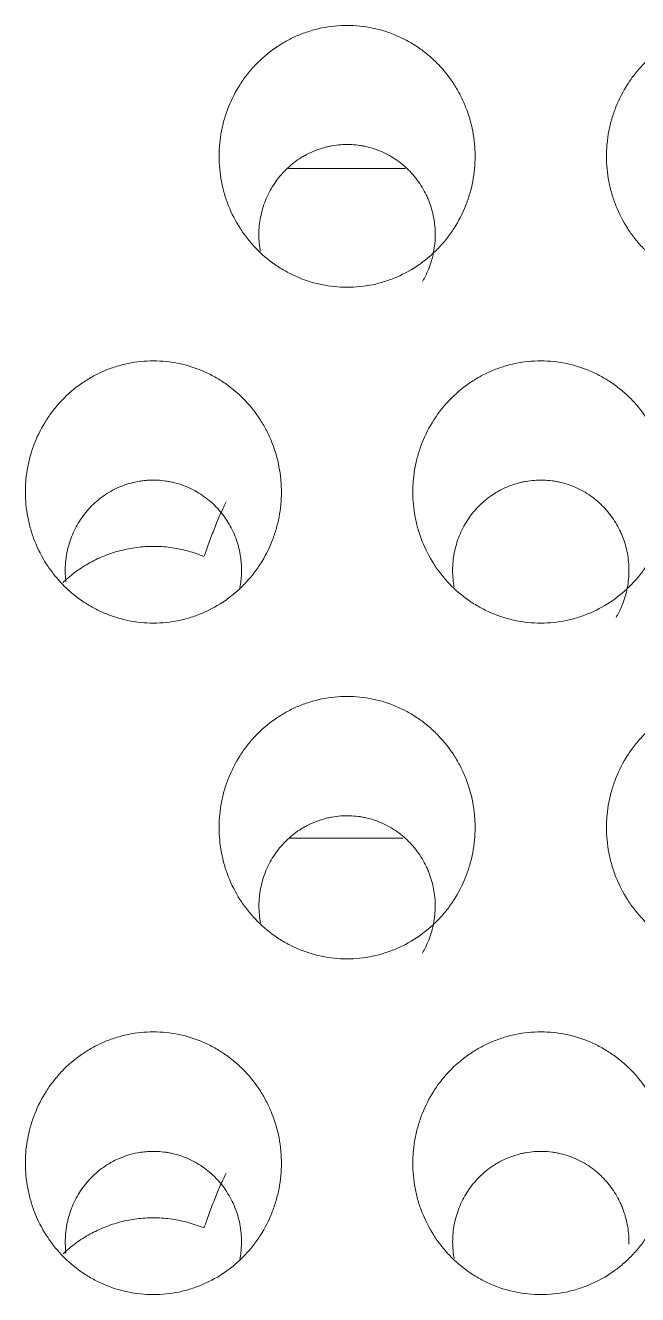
# Model space of a CAD drawing. Header units: millimetres. Extents: x 70151 to 230897, y 35202 to 113211.
# Drawn here: x 178568.77 to 178573.49, y 69187.48 to 69197.26 of the extents above; entities that cross this region are included whole.
import ezdxf

# ---------------------------------------------------------------- set-up
doc = ezdxf.new("R2010")
doc.units = ezdxf.units.MM
doc.header["$LTSCALE"] = 50
doc.layers.add('2-con', color=2, linetype='Continuous')
doc.layers.add('mark-B', color=2, linetype='Continuous', lineweight=20)

# ---------------------------------------------------------------- blocks, each defined once
blk = doc.blocks.new('무풍1WAY 대형')
at = {"layer": 'mark-B'}
blk.add_line((83.2341, -431.5502), (84.1049, -431.5502), dxfattribs=at)
for points, knots in [([(82.17, -428.0332), (82.1035, -428.0332), (82.0382, -428.04), (81.9419, -428.06), (81.9101, -428.0683), (81.8628, -428.0833), (81.8471, -428.0888), (81.8161, -428.1003), (81.8009, -428.1065), (81.7255, -428.1392), (81.6684, -428.1711), (81.5876, -428.2275), (81.5614, -428.2479), (81.5115, -428.2907), (81.4641, -428.3357), (81.4214, -428.3849), (81.3912, -428.4234), (81.3814, -428.4365), (81.3624, -428.4633), (81.3532, -428.477), (81.3089, -428.5462), (81.2794, -428.6042), (81.2435, -428.6947), (81.233, -428.7255), (81.2193, -428.7726), (81.2151, -428.7885), (81.2075, -428.8204), (81.204, -428.8363), (81.1889, -428.9163), (81.1828, -428.9808), (81.1828, -429.062), (81.1832, -429.0783), (81.1847, -429.1109), (81.1859, -429.1273), (81.1905, -429.1762), (81.1951, -429.2084), (81.2133, -429.304), (81.2313, -429.3662), (81.2674, -429.4573), (81.281, -429.4873), (81.3108, -429.5455), (81.327, -429.5737), (81.3794, -429.6558), (81.4195, -429.707), (81.4765, -429.7666), (81.4882, -429.7782), (81.512, -429.8008), (81.5485, -429.8337), (81.6129, -429.8837), (81.6683, -429.9184), (81.7113, -429.9425), (81.7259, -429.9502), (81.7555, -429.9648), (81.7706, -429.9718), (81.8462, -430.0046), (81.9086, -430.0244), (82.0049, -430.0445), (82.0375, -430.0496), (82.1037, -430.0565), (82.1366, -430.0582), (82.2351, -430.0583), (82.3004, -430.0516), (82.3813, -430.0349), (82.3976, -430.0311), (82.4296, -430.0227), (82.4771, -430.009), (82.5539, -429.9804), (82.6126, -429.9514), (82.6701, -429.9194), (82.6983, -429.9017), (82.7792, -429.8453), (82.8288, -429.8028), (82.8853, -429.7438), (82.8964, -429.7317), (82.9179, -429.7069), (82.9284, -429.6942), (82.9589, -429.6554), (82.9778, -429.6287), (83.0305, -429.5465), (83.0601, -429.4886), (83.0903, -429.4125), (83.0961, -429.397), (83.1067, -429.366), (83.1214, -429.3194), (83.1403, -429.2405), (83.1495, -429.1763), (83.1541, -429.1277), (83.1552, -429.1115), (83.1568, -429.0788), (83.1572, -429.0624), (83.1572, -428.9806), (83.1511, -428.9161), (83.1329, -428.8206), (83.1254, -428.789), (83.1118, -428.7419), (83.1068, -428.7262), (83.0962, -428.6952), (83.0905, -428.6798), (83.0605, -428.604), (83.031, -428.5463), (82.9785, -428.4639), (82.9596, -428.4372), (82.9189, -428.3853), (82.8974, -428.3605), (82.8298, -428.2898), (82.7805, -428.2473), (82.7132, -428.2002), (82.6995, -428.1911), (82.6715, -428.1735), (82.6573, -428.165), (82.6142, -428.1409), (82.5848, -428.1264), (82.4949, -428.0873), (82.4324, -428.0672), (82.3023, -428.04), (82.2365, -428.0332), (82.17, -428.0332)], [0, 0, 0, 0, 0.03125, 0.03125, 0.046875, 0.046875, 0.054687, 0.054687, 0.0625, 0.0625, 0.09375, 0.09375, 0.109375, 0.109375, 0.125, 0.140625, 0.140625, 0.148437, 0.148437, 0.15625, 0.15625, 0.1875, 0.1875, 0.203125, 0.203125, 0.210937, 0.210937, 0.21875, 0.21875, 0.25, 0.25, 0.257812, 0.257812, 0.265625, 0.265625, 0.28125, 0.28125, 0.3125, 0.3125, 0.328125, 0.328125, 0.34375, 0.34375, 0.375, 0.375, 0.382812, 0.382812, 0.390625, 0.40625, 0.421875, 0.421875, 0.429687, 0.429687, 0.4375, 0.4375, 0.46875, 0.46875, 0.484375, 0.484375, 0.5, 0.5, 0.53125, 0.53125, 0.539062, 0.539062, 0.546875, 0.5625, 0.578125, 0.578125, 0.59375, 0.59375, 0.625, 0.625, 0.632812, 0.632812, 0.640625, 0.640625, 0.65625, 0.65625, 0.6875, 0.6875, 0.695312, 0.695312, 0.703125, 0.71875, 0.734375, 0.734375, 0.742187, 0.742187, 0.75, 0.75, 0.78125, 0.78125, 0.796875, 0.796875, 0.804687, 0.804687, 0.8125, 0.8125, 0.84375, 0.84375, 0.859375, 0.859375, 0.875, 0.875, 0.90625, 0.90625, 0.914062, 0.914062, 0.921875, 0.921875, 0.9375, 0.9375, 0.96875, 0.96875, 1, 1, 1, 1]), ([(85.1575, -428.0332), (85.091, -428.0332), (85.0257, -428.04), (84.9295, -428.06), (84.8977, -428.0683), (84.8504, -428.0833), (84.8347, -428.0888), (84.8037, -428.1003), (84.7884, -428.1065), (84.713, -428.1392), (84.656, -428.1711), (84.5752, -428.2275), (84.5489, -428.2479), (84.4991, -428.2907), (84.4517, -428.3357), (84.409, -428.3849), (84.3787, -428.4234), (84.3689, -428.4365), (84.35, -428.4633), (84.3407, -428.477), (84.2965, -428.5462), (84.267, -428.6042), (84.2311, -428.6947), (84.2205, -428.7255), (84.2068, -428.7726), (84.2026, -428.7885), (84.195, -428.8204), (84.1916, -428.8363), (84.1764, -428.9163), (84.1704, -428.9808), (84.1703, -429.062), (84.1707, -429.0783), (84.1723, -429.1109), (84.1734, -429.1273), (84.178, -429.1762), (84.1826, -429.2084), (84.2009, -429.304), (84.2189, -429.3662), (84.2549, -429.4573), (84.2686, -429.4873), (84.2983, -429.5455), (84.3145, -429.5737), (84.367, -429.6558), (84.4071, -429.707), (84.464, -429.7666), (84.4757, -429.7782), (84.4996, -429.8008), (84.5361, -429.8337), (84.6005, -429.8837), (84.6558, -429.9184), (84.6988, -429.9425), (84.7134, -429.9502), (84.7431, -429.9648), (84.7581, -429.9718), (84.8338, -430.0046), (84.8961, -430.0244), (84.9925, -430.0445), (85.0251, -430.0496), (85.0912, -430.0565), (85.1242, -430.0582), (85.2227, -430.0583), (85.2879, -430.0516), (85.3689, -430.0349), (85.3851, -430.0311), (85.4171, -430.0227), (85.4647, -430.009), (85.5414, -429.9804), (85.6002, -429.9514), (85.6577, -429.9194), (85.6859, -429.9017), (85.7668, -429.8453), (85.8163, -429.8028), (85.8729, -429.7438), (85.8839, -429.7317), (85.9055, -429.7069), (85.916, -429.6942), (85.9465, -429.6554), (85.9654, -429.6287), (86.018, -429.5465), (86.0477, -429.4886), (86.0779, -429.4125), (86.0836, -429.397), (86.0942, -429.366), (86.109, -429.3194), (86.1279, -429.2405), (86.137, -429.1763), (86.1416, -429.1277), (86.1428, -429.1115), (86.1443, -429.0788), (86.1447, -429.0624), (86.1447, -428.9806), (86.1386, -428.9161), (86.1205, -428.8206), (86.1129, -428.789), (86.0993, -428.7419), (86.0944, -428.7262), (86.0837, -428.6952), (86.0781, -428.6798), (86.0481, -428.604), (86.0186, -428.5463), (85.966, -428.4639), (85.9471, -428.4372), (85.9065, -428.3853), (85.885, -428.3605), (85.8174, -428.2898), (85.768, -428.2473), (85.7008, -428.2002), (85.6871, -428.1911), (85.659, -428.1735), (85.6448, -428.165), (85.6017, -428.1409), (85.5724, -428.1264), (85.4824, -428.0873), (85.4199, -428.0672), (85.2898, -428.04), (85.224, -428.0332), (85.1575, -428.0332)], [0, 0, 0, 0, 0.03125, 0.03125, 0.046875, 0.046875, 0.054688, 0.054688, 0.0625, 0.0625, 0.09375, 0.09375, 0.109375, 0.109375, 0.125, 0.140625, 0.140625, 0.148437, 0.148437, 0.15625, 0.15625, 0.1875, 0.1875, 0.203125, 0.203125, 0.210937, 0.210937, 0.21875, 0.21875, 0.25, 0.25, 0.257812, 0.257812, 0.265625, 0.265625, 0.28125, 0.28125, 0.3125, 0.3125, 0.328125, 0.328125, 0.34375, 0.34375, 0.375, 0.375, 0.382812, 0.382812, 0.390625, 0.40625, 0.421875, 0.421875, 0.429687, 0.429687, 0.4375, 0.4375, 0.46875, 0.46875, 0.484375, 0.484375, 0.5, 0.5, 0.53125, 0.53125, 0.539062, 0.539062, 0.546875, 0.5625, 0.578125, 0.578125, 0.59375, 0.59375, 0.625, 0.625, 0.632812, 0.632812, 0.640625, 0.640625, 0.65625, 0.65625, 0.6875, 0.6875, 0.695312, 0.695312, 0.703125, 0.71875, 0.734375, 0.734375, 0.742187, 0.742187, 0.75, 0.75, 0.78125, 0.78125, 0.796875, 0.796875, 0.804687, 0.804687, 0.8125, 0.8125, 0.84375, 0.84375, 0.859375, 0.859375, 0.875, 0.875, 0.90625, 0.90625, 0.914062, 0.914062, 0.921875, 0.921875, 0.9375, 0.9375, 0.96875, 0.96875, 1, 1, 1, 1]), ([(81.4906, -428.423), (81.4895, -428.4682), (81.4959, -428.557), (81.5184, -428.6431), (81.5378, -428.696), (81.5419, -428.7066), (81.5507, -428.7273), (81.5646, -428.7581), (81.5911, -428.8073), (81.616, -428.8445), (81.6361, -428.8715), (81.643, -428.8804), (81.6573, -428.8978), (81.6648, -428.9064), (81.7029, -428.9484), (81.7362, -428.9786), (81.7903, -429.0186), (81.809, -429.0311), (81.848, -429.0544), (81.8682, -429.0651), (81.9298, -429.0938), (81.9723, -429.1086), (82.0273, -429.1217), (82.0384, -429.1241), (82.0608, -429.1282), (82.0722, -429.13), (82.1061, -429.1344), (82.1287, -429.1362), (82.1964, -429.1381), (82.2415, -429.1348), (82.2977, -429.1248), (82.3089, -429.1225), (82.3311, -429.1174), (82.364, -429.1088), (82.4173, -429.0906), (82.4584, -429.0717), (82.4886, -429.0559), (82.4986, -429.0504), (82.5182, -429.0388), (82.5278, -429.0328), (82.575, -429.0017), (82.6099, -428.9734), (82.65, -428.9337), (82.6578, -428.9256), (82.6731, -428.9088), (82.6806, -428.9002), (82.7022, -428.8741), (82.7157, -428.8562), (82.7534, -428.8005), (82.7748, -428.7611), (82.8104, -428.6778), (82.8239, -428.6351), (82.8381, -428.5697), (82.8418, -428.5477), (82.8471, -428.5031), (82.8488, -428.4805), (82.8505, -428.4131), (82.8474, -428.3686), (82.8395, -428.3203), (82.8387, -428.3161), (82.838, -428.3118)], [0, 0, 0, 0, 0.058493, 0.116986, 0.116986, 0.13161, 0.13161, 0.146233, 0.17548, 0.204726, 0.204726, 0.21935, 0.21935, 0.233973, 0.233973, 0.292466, 0.292466, 0.321713, 0.321713, 0.350959, 0.350959, 0.409453, 0.409453, 0.424076, 0.424076, 0.438699, 0.438699, 0.467946, 0.467946, 0.526439, 0.526439, 0.541062, 0.541062, 0.555686, 0.584932, 0.614179, 0.614179, 0.628802, 0.628802, 0.643426, 0.643426, 0.701919, 0.701919, 0.716542, 0.716542, 0.731165, 0.731165, 0.760412, 0.760412, 0.818905, 0.818905, 0.877399, 0.877399, 0.906645, 0.906645, 0.935892, 0.935892, 0.994385, 0.994385, 1, 1, 1, 1]), ([(84.4906, -428.3065), (84.484, -428.3407), (84.4801, -428.3752), (84.4777, -428.4322), (84.4778, -428.4546), (84.4795, -428.4883), (84.4804, -428.4996), (84.4826, -428.522), (84.484, -428.5332), (84.4921, -428.5886), (84.5027, -428.6319), (84.5248, -428.6953), (84.5332, -428.7162), (84.552, -428.7573), (84.5727, -428.7973), (84.6032, -428.8445), (84.6236, -428.8715), (84.6377, -428.8892), (84.645, -428.8979), (84.6823, -428.9405), (84.7151, -428.9712), (84.7687, -429.0122), (84.7873, -429.0251), (84.8261, -429.049), (84.846, -429.06), (84.9069, -429.0896), (84.9492, -429.1052), (85.0043, -429.1193), (85.0154, -429.1218), (85.0378, -429.1263), (85.049, -429.1283), (85.0826, -429.1333), (85.1276, -429.1376), (85.184, -429.1373), (85.218, -429.1345), (85.2407, -429.132), (85.2521, -429.1305), (85.3082, -429.1214), (85.3517, -429.1097), (85.415, -429.0856), (85.4357, -429.0765), (85.4765, -429.056), (85.4962, -429.0449), (85.5532, -429.0087), (85.5885, -428.981), (85.6374, -428.9342), (85.6531, -428.9176), (85.6825, -428.8833), (85.6963, -428.8656), (85.7348, -428.8107), (85.7569, -428.7717), (85.7754, -428.7304)], [0, 0, 0, 0, 0.052709, 0.052709, 0.086541, 0.086541, 0.103457, 0.103457, 0.120373, 0.120373, 0.188037, 0.188037, 0.221868, 0.221868, 0.2557, 0.289532, 0.306448, 0.306448, 0.323364, 0.323364, 0.391027, 0.391027, 0.424859, 0.424859, 0.458691, 0.458691, 0.526355, 0.526355, 0.543271, 0.543271, 0.560187, 0.560187, 0.594018, 0.62785, 0.644766, 0.644766, 0.661682, 0.661682, 0.729346, 0.729346, 0.763177, 0.763177, 0.797009, 0.797009, 0.864673, 0.864673, 0.898505, 0.898505, 0.932336, 0.932336, 1, 1, 1, 1]), ([(85.8542, -428.3476), (85.85, -428.3515), (85.8148, -428.3841), (85.7772, -428.4143), (85.7248, -428.4513), (85.7068, -428.4632), (85.6704, -428.4856), (85.652, -428.4962), (85.5957, -428.5262), (85.5571, -428.5438), (85.4778, -428.5741), (85.437, -428.5868), (85.3533, -428.6071), (85.2691, -428.6219), (85.1842, -428.626), (85.1202, -428.625), (85.0988, -428.6239), (85.0559, -428.6205), (85.0344, -428.6181), (84.9708, -428.6089), (84.8875, -428.5913), (84.807, -428.5634), (84.7675, -428.5469)], [0, 0, 0, 0, 0.014941, 0.124392, 0.124392, 0.179118, 0.179118, 0.233843, 0.233843, 0.343294, 0.343294, 0.452745, 0.452745, 0.562196, 0.671647, 0.671647, 0.726373, 0.726373, 0.781098, 0.781098, 0.890549, 1, 1, 1, 1]), ([(85.7754, -428.7304), (85.7939, -428.689), (85.8081, -428.6465), (85.8209, -428.5918), (85.8232, -428.5808), (85.8273, -428.5586), (85.8291, -428.5475), (85.8336, -428.514), (85.8356, -428.4917), (85.8381, -428.4302), (85.8365, -428.3911), (85.8317, -428.352)], [0, 0, 0, 0, 0.347462, 0.347462, 0.434328, 0.434328, 0.521194, 0.521194, 0.694925, 0.694925, 1, 1, 1, 1]), ([(84.7675, -428.5469), (84.7533, -428.5872), (84.739, -428.6268), (84.7104, -428.7037), (84.6961, -428.741), (84.6676, -428.8128), (84.6533, -428.8472), (84.6318, -428.8955), (84.6246, -428.911), (84.6103, -428.9407), (84.6031, -428.9549), (84.5959, -428.968)], [0, 0, 0, 0, 0.25, 0.25, 0.5, 0.5, 0.75, 0.75, 0.875, 0.875, 1, 1, 1, 1]), ([(80.6762, -430.621), (80.6098, -430.621), (80.5445, -430.6278), (80.4482, -430.6478), (80.4164, -430.6561), (80.3692, -430.671), (80.3535, -430.6764), (80.3225, -430.688), (80.3072, -430.6942), (80.2319, -430.7268), (80.1748, -430.7587), (80.094, -430.815), (80.0677, -430.8354), (80.0179, -430.8781), (79.9705, -430.923), (79.9278, -430.9722), (79.8975, -431.0107), (79.8877, -431.0238), (79.8688, -431.0505), (79.8595, -431.0641), (79.8153, -431.1333), (79.7857, -431.1912), (79.7498, -431.2817), (79.7393, -431.3125), (79.7256, -431.3595), (79.7214, -431.3754), (79.7137, -431.4073), (79.7103, -431.4232), (79.6951, -431.5031), (79.6891, -431.5675), (79.6891, -431.6487), (79.6894, -431.6649), (79.691, -431.6975), (79.6921, -431.7139), (79.6967, -431.7628), (79.7014, -431.795), (79.7196, -431.8905), (79.7376, -431.9527), (79.7737, -432.0436), (79.7873, -432.0737), (79.8171, -432.1318), (79.8333, -432.16), (79.8858, -432.2419), (79.9259, -432.2932), (79.9829, -432.3527), (79.9946, -432.3643), (80.0184, -432.3868), (80.0549, -432.4197), (80.1193, -432.4696), (80.1747, -432.5043), (80.2176, -432.5283), (80.2322, -432.536), (80.2619, -432.5506), (80.2769, -432.5576), (80.3526, -432.5903), (80.4149, -432.6101), (80.5112, -432.6302), (80.5438, -432.6353), (80.6099, -432.6421), (80.6429, -432.6438), (80.7413, -432.6439), (80.8065, -432.6373), (80.8875, -432.6206), (80.9037, -432.6168), (80.9357, -432.6084), (80.9832, -432.5947), (81.06, -432.5661), (81.1187, -432.5372), (81.1762, -432.5052), (81.2044, -432.4876), (81.2853, -432.4312), (81.3348, -432.3888), (81.3914, -432.3299), (81.4025, -432.3178), (81.424, -432.293), (81.4345, -432.2803), (81.465, -432.2416), (81.4839, -432.2149), (81.5366, -432.1328), (81.5663, -432.075), (81.5965, -431.9989), (81.6022, -431.9835), (81.6128, -431.9525), (81.6276, -431.9059), (81.6465, -431.8271), (81.6557, -431.7629), (81.6603, -431.7144), (81.6614, -431.6982), (81.663, -431.6655), (81.6634, -431.6491), (81.6634, -431.5674), (81.6573, -431.5029), (81.6391, -431.4075), (81.6316, -431.3759), (81.6179, -431.3288), (81.613, -431.3132), (81.6024, -431.2821), (81.5967, -431.2668), (81.5667, -431.1911), (81.5371, -431.1334), (81.4846, -431.0511), (81.4657, -431.0245), (81.425, -430.9726), (81.4035, -430.9479), (81.3359, -430.8772), (81.2865, -430.8347), (81.2193, -430.7877), (81.2056, -430.7786), (81.1776, -430.761), (81.1633, -430.7526), (81.1203, -430.7285), (81.0909, -430.714), (81.001, -430.675), (80.9385, -430.655), (80.8084, -430.6278), (80.7427, -430.621), (80.6762, -430.621)], [0, 0, 0, 0, 0.03125, 0.03125, 0.046875, 0.046875, 0.054688, 0.054688, 0.0625, 0.0625, 0.09375, 0.09375, 0.109375, 0.109375, 0.125, 0.140625, 0.140625, 0.148438, 0.148438, 0.15625, 0.15625, 0.1875, 0.1875, 0.203125, 0.203125, 0.210938, 0.210938, 0.21875, 0.21875, 0.25, 0.25, 0.257813, 0.257813, 0.265625, 0.265625, 0.28125, 0.28125, 0.3125, 0.3125, 0.328125, 0.328125, 0.34375, 0.34375, 0.375, 0.375, 0.382813, 0.382813, 0.390625, 0.40625, 0.421875, 0.421875, 0.429688, 0.429688, 0.4375, 0.4375, 0.46875, 0.46875, 0.484375, 0.484375, 0.5, 0.5, 0.53125, 0.53125, 0.539063, 0.539063, 0.546875, 0.5625, 0.578125, 0.578125, 0.59375, 0.59375, 0.625, 0.625, 0.632813, 0.632813, 0.640625, 0.640625, 0.65625, 0.65625, 0.6875, 0.6875, 0.695313, 0.695313, 0.703125, 0.71875, 0.734375, 0.734375, 0.742188, 0.742188, 0.75, 0.75, 0.78125, 0.78125, 0.796875, 0.796875, 0.804688, 0.804688, 0.8125, 0.8125, 0.84375, 0.84375, 0.859375, 0.859375, 0.875, 0.875, 0.90625, 0.90625, 0.914062, 0.914062, 0.921875, 0.921875, 0.9375, 0.9375, 0.96875, 0.96875, 1, 1, 1, 1]), ([(83.6638, -430.621), (83.5973, -430.621), (83.532, -430.6278), (83.4358, -430.6478), (83.404, -430.6561), (83.3567, -430.671), (83.341, -430.6764), (83.31, -430.688), (83.2948, -430.6942), (83.2194, -430.7268), (83.1624, -430.7587), (83.0815, -430.815), (83.0553, -430.8354), (83.0054, -430.8781), (82.958, -430.923), (82.9153, -430.9722), (82.8851, -431.0107), (82.8753, -431.0238), (82.8563, -431.0505), (82.8471, -431.0641), (82.8028, -431.1333), (82.7733, -431.1912), (82.7374, -431.2817), (82.7268, -431.3125), (82.7131, -431.3595), (82.7089, -431.3754), (82.7013, -431.4073), (82.6979, -431.4232), (82.6827, -431.5031), (82.6766, -431.5675), (82.6766, -431.6487), (82.677, -431.6649), (82.6785, -431.6975), (82.6797, -431.7139), (82.6843, -431.7628), (82.6889, -431.795), (82.7071, -431.8905), (82.7252, -431.9527), (82.7612, -432.0436), (82.7749, -432.0737), (82.8046, -432.1318), (82.8208, -432.16), (82.8733, -432.2419), (82.9134, -432.2932), (82.9704, -432.3527), (82.9821, -432.3643), (83.006, -432.3868), (83.0425, -432.4197), (83.1069, -432.4696), (83.1622, -432.5043), (83.2052, -432.5283), (83.2198, -432.536), (83.2494, -432.5506), (83.2645, -432.5576), (83.3401, -432.5903), (83.4025, -432.6101), (83.4988, -432.6302), (83.5314, -432.6353), (83.5975, -432.6421), (83.6304, -432.6438), (83.7289, -432.6439), (83.7941, -432.6373), (83.875, -432.6206), (83.8913, -432.6168), (83.9233, -432.6084), (83.9708, -432.5947), (84.0475, -432.5661), (84.1063, -432.5372), (84.1637, -432.5052), (84.1919, -432.4876), (84.2729, -432.4312), (84.3224, -432.3888), (84.379, -432.3299), (84.39, -432.3178), (84.4115, -432.293), (84.4221, -432.2803), (84.4526, -432.2416), (84.4715, -432.2149), (84.5241, -432.1328), (84.5538, -432.075), (84.584, -431.9989), (84.5898, -431.9835), (84.6004, -431.9525), (84.6151, -431.9059), (84.634, -431.8271), (84.6432, -431.7629), (84.6478, -431.7144), (84.649, -431.6982), (84.6505, -431.6655), (84.6509, -431.6491), (84.6509, -431.5674), (84.6448, -431.5029), (84.6267, -431.4075), (84.6191, -431.3759), (84.6055, -431.3288), (84.6005, -431.3132), (84.5899, -431.2821), (84.5842, -431.2668), (84.5542, -431.1911), (84.5247, -431.1334), (84.4722, -431.0511), (84.4533, -431.0245), (84.4125, -430.9726), (84.3911, -430.9479), (84.3235, -430.8772), (84.2741, -430.8347), (84.2069, -430.7877), (84.1931, -430.7786), (84.1651, -430.761), (84.1509, -430.7526), (84.1078, -430.7285), (84.0785, -430.714), (83.9885, -430.675), (83.926, -430.655), (83.796, -430.6278), (83.7302, -430.621), (83.6638, -430.621)], [0, 0, 0, 0, 0.03125, 0.03125, 0.046875, 0.046875, 0.054687, 0.054687, 0.0625, 0.0625, 0.09375, 0.09375, 0.109375, 0.109375, 0.125, 0.140625, 0.140625, 0.148437, 0.148437, 0.15625, 0.15625, 0.1875, 0.1875, 0.203125, 0.203125, 0.210937, 0.210937, 0.21875, 0.21875, 0.25, 0.25, 0.257812, 0.257812, 0.265625, 0.265625, 0.28125, 0.28125, 0.3125, 0.3125, 0.328125, 0.328125, 0.34375, 0.34375, 0.375, 0.375, 0.382812, 0.382812, 0.390625, 0.40625, 0.421875, 0.421875, 0.429687, 0.429687, 0.4375, 0.4375, 0.46875, 0.46875, 0.484375, 0.484375, 0.5, 0.5, 0.53125, 0.53125, 0.539062, 0.539062, 0.546875, 0.5625, 0.578125, 0.578125, 0.59375, 0.59375, 0.625, 0.625, 0.632812, 0.632812, 0.640625, 0.640625, 0.65625, 0.65625, 0.6875, 0.6875, 0.695312, 0.695312, 0.703125, 0.71875, 0.734375, 0.734375, 0.742187, 0.742187, 0.75, 0.75, 0.78125, 0.78125, 0.796875, 0.796875, 0.804687, 0.804687, 0.8125, 0.8125, 0.84375, 0.84375, 0.859375, 0.859375, 0.875, 0.875, 0.90625, 0.90625, 0.914062, 0.914062, 0.921875, 0.921875, 0.9375, 0.9375, 0.96875, 0.96875, 1, 1, 1, 1]), ([(83.0832, -430.6651), (83.0788, -430.6725), (83.0745, -430.68), (83.0595, -430.7075), (83.0497, -430.7278), (83.0233, -430.7896), (83.0098, -430.8321), (82.9955, -430.898), (82.9917, -430.9204), (82.9864, -430.9651), (82.9848, -430.9876), (82.9842, -431.0102)], [0, 0, 0, 0, 0.071147, 0.071147, 0.256917, 0.256917, 0.628459, 0.628459, 0.814229, 0.814229, 1, 1, 1, 1]), ([(82.9842, -431.0102), (82.9831, -431.0554), (82.9895, -431.1442), (83.012, -431.2303), (83.0314, -431.2831), (83.0355, -431.2937), (83.0443, -431.3144), (83.0582, -431.3452), (83.0848, -431.3943), (83.1097, -431.4315), (83.1297, -431.4585), (83.1367, -431.4674), (83.151, -431.4848), (83.1584, -431.4934), (83.1966, -431.5354), (83.2299, -431.5655), (83.284, -431.6055), (83.3028, -431.618), (83.3417, -431.6412), (83.362, -431.6519), (83.4235, -431.6806), (83.4661, -431.6954), (83.5211, -431.7085), (83.5322, -431.7108), (83.5546, -431.7149), (83.5659, -431.7167), (83.5998, -431.7212), (83.6224, -431.723), (83.6901, -431.7249), (83.7352, -431.7216), (83.7914, -431.7116), (83.8026, -431.7093), (83.8248, -431.7042), (83.8577, -431.6956), (83.911, -431.6774), (83.9521, -431.6585), (83.9823, -431.6428), (83.9923, -431.6372), (84.0119, -431.6257), (84.0215, -431.6197), (84.0688, -431.5887), (84.1036, -431.5604), (84.1437, -431.5207), (84.1516, -431.5126), (84.1669, -431.4959), (84.1744, -431.4873), (84.196, -431.4612), (84.2095, -431.4432), (84.2472, -431.3876), (84.2687, -431.3483), (84.3043, -431.2651), (84.3178, -431.2224), (84.332, -431.157), (84.3357, -431.1349), (84.3411, -431.0904), (84.3427, -431.0678), (84.3444, -431.0004), (84.3413, -430.956), (84.3334, -430.9078), (84.3327, -430.9036), (84.332, -430.8995)], [0, 0, 0, 0, 0.0585, 0.117, 0.117, 0.131625, 0.131625, 0.14625, 0.1755, 0.20475, 0.20475, 0.219375, 0.219375, 0.234, 0.234, 0.2925, 0.2925, 0.32175, 0.32175, 0.351, 0.351, 0.409501, 0.409501, 0.424126, 0.424126, 0.438751, 0.438751, 0.468001, 0.468001, 0.526501, 0.526501, 0.541126, 0.541126, 0.555751, 0.585001, 0.614251, 0.614251, 0.628876, 0.628876, 0.643501, 0.643501, 0.702001, 0.702001, 0.716626, 0.716626, 0.731251, 0.731251, 0.760501, 0.760501, 0.819001, 0.819001, 0.877501, 0.877501, 0.906751, 0.906751, 0.936001, 0.936001, 0.994501, 0.994501, 1, 1, 1, 1]), ([(82.17, -433.2088), (82.1036, -433.2088), (82.0383, -433.2156), (81.9421, -433.2355), (81.9103, -433.2438), (81.8631, -433.2587), (81.8473, -433.2641), (81.8164, -433.2757), (81.8011, -433.2818), (81.7258, -433.3144), (81.6687, -433.3462), (81.5879, -433.4025), (81.5617, -433.4228), (81.5118, -433.4655), (81.4644, -433.5104), (81.4217, -433.5595), (81.3914, -433.5979), (81.3816, -433.611), (81.3626, -433.6377), (81.3534, -433.6513), (81.3091, -433.7204), (81.2796, -433.7783), (81.2437, -433.8687), (81.2331, -433.8994), (81.2194, -433.9465), (81.2152, -433.9623), (81.2076, -433.9941), (81.2041, -434.0101), (81.1889, -434.0899), (81.1829, -434.1543), (81.1829, -434.2354), (81.1832, -434.2516), (81.1848, -434.2842), (81.1859, -434.3005), (81.1906, -434.3494), (81.1952, -434.3816), (81.2134, -434.477), (81.2314, -434.5391), (81.2675, -434.63), (81.2812, -434.6601), (81.311, -434.7181), (81.3272, -434.7463), (81.3797, -434.8281), (81.4198, -434.8793), (81.4768, -434.9387), (81.4885, -434.9503), (81.5123, -434.9729), (81.5488, -435.0057), (81.6132, -435.0555), (81.6686, -435.0901), (81.7116, -435.1141), (81.7261, -435.1218), (81.7558, -435.1364), (81.7708, -435.1434), (81.8464, -435.1761), (81.9088, -435.1958), (82.0051, -435.2159), (82.0376, -435.2209), (82.1037, -435.2278), (82.1366, -435.2295), (82.2351, -435.2295), (82.3003, -435.2229), (82.3812, -435.2062), (82.3974, -435.2025), (82.4294, -435.1941), (82.4769, -435.1805), (82.5536, -435.1519), (82.6124, -435.123), (82.6698, -435.0911), (82.698, -435.0735), (82.7789, -435.0172), (82.8285, -434.9748), (82.885, -434.916), (82.8961, -434.9039), (82.9176, -434.8792), (82.9282, -434.8665), (82.9587, -434.8278), (82.9776, -434.8012), (83.0303, -434.7191), (83.0599, -434.6613), (83.0902, -434.5853), (83.0959, -434.5699), (83.1065, -434.539), (83.1213, -434.4924), (83.1402, -434.4136), (83.1494, -434.3496), (83.154, -434.3011), (83.1552, -434.2848), (83.1567, -434.2522), (83.1571, -434.2358), (83.1571, -434.1541), (83.151, -434.0897), (83.1329, -433.9944), (83.1253, -433.9628), (83.1117, -433.9158), (83.1067, -433.9001), (83.0961, -433.8691), (83.0904, -433.8538), (83.0604, -433.7782), (83.0308, -433.7205), (82.9783, -433.6384), (82.9594, -433.6117), (82.9186, -433.5599), (82.8972, -433.5352), (82.8295, -433.4646), (82.7802, -433.4222), (82.7129, -433.3752), (82.6992, -433.3661), (82.6712, -433.3486), (82.657, -433.3402), (82.6139, -433.3161), (82.5845, -433.3016), (82.4946, -433.2627), (82.4322, -433.2427), (82.3022, -433.2156), (82.2364, -433.2088), (82.17, -433.2088)], [0, 0, 0, 0, 0.03125, 0.03125, 0.046875, 0.046875, 0.054688, 0.054688, 0.0625, 0.0625, 0.09375, 0.09375, 0.109375, 0.109375, 0.125, 0.140625, 0.140625, 0.148438, 0.148438, 0.15625, 0.15625, 0.1875, 0.1875, 0.203125, 0.203125, 0.210938, 0.210938, 0.21875, 0.21875, 0.25, 0.25, 0.257813, 0.257813, 0.265625, 0.265625, 0.28125, 0.28125, 0.3125, 0.3125, 0.328125, 0.328125, 0.34375, 0.34375, 0.375, 0.375, 0.382812, 0.382812, 0.390625, 0.40625, 0.421875, 0.421875, 0.429687, 0.429687, 0.4375, 0.4375, 0.46875, 0.46875, 0.484375, 0.484375, 0.5, 0.5, 0.53125, 0.53125, 0.539062, 0.539062, 0.546875, 0.5625, 0.578125, 0.578125, 0.59375, 0.59375, 0.625, 0.625, 0.632812, 0.632812, 0.640625, 0.640625, 0.65625, 0.65625, 0.6875, 0.6875, 0.695312, 0.695312, 0.703125, 0.71875, 0.734375, 0.734375, 0.742187, 0.742187, 0.75, 0.75, 0.78125, 0.78125, 0.796875, 0.796875, 0.804687, 0.804687, 0.8125, 0.8125, 0.84375, 0.84375, 0.859375, 0.859375, 0.875, 0.875, 0.90625, 0.90625, 0.914063, 0.914063, 0.921875, 0.921875, 0.9375, 0.9375, 0.96875, 0.96875, 1, 1, 1, 1]), ([(85.1575, -433.2088), (85.0911, -433.2088), (85.0258, -433.2156), (84.9296, -433.2355), (84.8978, -433.2438), (84.8506, -433.2587), (84.8349, -433.2641), (84.8039, -433.2757), (84.7887, -433.2818), (84.7133, -433.3144), (84.6563, -433.3462), (84.5755, -433.4025), (84.5492, -433.4228), (84.4994, -433.4655), (84.4519, -433.5104), (84.4092, -433.5595), (84.379, -433.5979), (84.3692, -433.611), (84.3502, -433.6377), (84.341, -433.6513), (84.2967, -433.7204), (84.2671, -433.7783), (84.2312, -433.8687), (84.2207, -433.8994), (84.207, -433.9465), (84.2027, -433.9623), (84.1951, -433.9941), (84.1917, -434.0101), (84.1765, -434.0899), (84.1704, -434.1543), (84.1704, -434.2354), (84.1708, -434.2516), (84.1723, -434.2842), (84.1735, -434.3005), (84.1781, -434.3494), (84.1827, -434.3816), (84.201, -434.477), (84.219, -434.5391), (84.2551, -434.63), (84.2687, -434.6601), (84.2985, -434.7181), (84.3147, -434.7463), (84.3672, -434.8281), (84.4074, -434.8793), (84.4643, -434.9387), (84.476, -434.9503), (84.4999, -434.9729), (84.5364, -435.0057), (84.6008, -435.0555), (84.6561, -435.0901), (84.6991, -435.1141), (84.7137, -435.1218), (84.7433, -435.1364), (84.7584, -435.1434), (84.834, -435.1761), (84.8963, -435.1958), (84.9926, -435.2159), (85.0252, -435.2209), (85.0913, -435.2278), (85.1242, -435.2295), (85.2226, -435.2295), (85.2878, -435.2229), (85.3688, -435.2062), (85.385, -435.2025), (85.417, -435.1941), (85.4645, -435.1805), (85.5412, -435.1519), (85.5999, -435.123), (85.6574, -435.0911), (85.6856, -435.0735), (85.7665, -435.0172), (85.816, -434.9748), (85.8726, -434.916), (85.8836, -434.9039), (85.9052, -434.8792), (85.9157, -434.8665), (85.9462, -434.8278), (85.9652, -434.8012), (86.0178, -434.7191), (86.0475, -434.6613), (86.0777, -434.5853), (86.0835, -434.5699), (86.0941, -434.539), (86.1089, -434.4924), (86.1278, -434.4136), (86.1369, -434.3496), (86.1416, -434.3011), (86.1427, -434.2848), (86.1443, -434.2522), (86.1447, -434.2358), (86.1447, -434.1541), (86.1385, -434.0897), (86.1204, -433.9944), (86.1129, -433.9628), (86.0992, -433.9158), (86.0943, -433.9001), (86.0836, -433.8691), (86.078, -433.8538), (86.0479, -433.7782), (86.0184, -433.7205), (85.9658, -433.6384), (85.9469, -433.6117), (85.9062, -433.5599), (85.8847, -433.5352), (85.8171, -433.4646), (85.7677, -433.4222), (85.7005, -433.3752), (85.6868, -433.3661), (85.6587, -433.3486), (85.6445, -433.3402), (85.6014, -433.3161), (85.5721, -433.3016), (85.4822, -433.2627), (85.4197, -433.2427), (85.2897, -433.2156), (85.224, -433.2088), (85.1575, -433.2088)], [0, 0, 0, 0, 0.03125, 0.03125, 0.046875, 0.046875, 0.054688, 0.054688, 0.0625, 0.0625, 0.09375, 0.09375, 0.109375, 0.109375, 0.125, 0.140625, 0.140625, 0.148438, 0.148438, 0.15625, 0.15625, 0.1875, 0.1875, 0.203125, 0.203125, 0.210938, 0.210938, 0.21875, 0.21875, 0.25, 0.25, 0.257813, 0.257813, 0.265625, 0.265625, 0.28125, 0.28125, 0.3125, 0.3125, 0.328125, 0.328125, 0.34375, 0.34375, 0.375, 0.375, 0.382813, 0.382813, 0.390625, 0.40625, 0.421875, 0.421875, 0.429688, 0.429688, 0.4375, 0.4375, 0.46875, 0.46875, 0.484375, 0.484375, 0.5, 0.5, 0.53125, 0.53125, 0.539063, 0.539063, 0.546875, 0.5625, 0.578125, 0.578125, 0.59375, 0.59375, 0.625, 0.625, 0.632813, 0.632813, 0.640625, 0.640625, 0.65625, 0.65625, 0.6875, 0.6875, 0.695313, 0.695313, 0.703125, 0.71875, 0.734375, 0.734375, 0.742188, 0.742188, 0.75, 0.75, 0.78125, 0.78125, 0.796875, 0.796875, 0.804688, 0.804688, 0.8125, 0.8125, 0.84375, 0.84375, 0.859375, 0.859375, 0.875, 0.875, 0.90625, 0.90625, 0.914063, 0.914063, 0.921875, 0.921875, 0.9375, 0.9375, 0.96875, 0.96875, 1, 1, 1, 1]), ([(81.5891, -433.2529), (81.5848, -433.2602), (81.5805, -433.2676), (81.5656, -433.2949), (81.5558, -433.3152), (81.5294, -433.3769), (81.5159, -433.4195), (81.5016, -433.4853), (81.4978, -433.5077), (81.4924, -433.5524), (81.4908, -433.5749), (81.4903, -433.5975)], [0, 0, 0, 0, 0.069944, 0.069944, 0.255955, 0.255955, 0.627978, 0.627978, 0.813989, 0.813989, 1, 1, 1, 1]), ([(81.4903, -433.5975), (81.4892, -433.6426), (81.4956, -433.7314), (81.5181, -433.8174), (81.5375, -433.8702), (81.5416, -433.8808), (81.5504, -433.9015), (81.5643, -433.9323), (81.5909, -433.9814), (81.6158, -434.0185), (81.6359, -434.0455), (81.6428, -434.0543), (81.6572, -434.0718), (81.6646, -434.0804), (81.7027, -434.1223), (81.736, -434.1524), (81.7902, -434.1924), (81.809, -434.2049), (81.8479, -434.228), (81.8682, -434.2387), (81.9297, -434.2674), (81.9723, -434.2821), (82.0273, -434.2952), (82.0384, -434.2976), (82.0608, -434.3017), (82.0721, -434.3035), (82.106, -434.3079), (82.1286, -434.3097), (82.1963, -434.3116), (82.2414, -434.3083), (82.2976, -434.2983), (82.3088, -434.2961), (82.331, -434.2909), (82.3639, -434.2824), (82.4172, -434.2642), (82.4583, -434.2454), (82.4885, -434.2297), (82.4985, -434.2241), (82.5181, -434.2126), (82.5277, -434.2066), (82.575, -434.1756), (82.6099, -434.1473), (82.65, -434.1077), (82.6578, -434.0996), (82.6732, -434.0829), (82.6806, -434.0743), (82.7023, -434.0483), (82.7158, -434.0303), (82.7535, -433.9747), (82.775, -433.9354), (82.8106, -433.8523), (82.8242, -433.8096), (82.8384, -433.7442), (82.8421, -433.7222), (82.8475, -433.6777), (82.8491, -433.6551), (82.8508, -433.5878), (82.8477, -433.5433), (82.8398, -433.4952), (82.8391, -433.4912), (82.8384, -433.4871)], [0, 0, 0, 0, 0.058507, 0.117014, 0.117014, 0.131641, 0.131641, 0.146267, 0.175521, 0.204774, 0.204774, 0.219401, 0.219401, 0.234028, 0.234028, 0.292535, 0.292535, 0.321788, 0.321788, 0.351042, 0.351042, 0.409548, 0.409548, 0.424175, 0.424175, 0.438802, 0.438802, 0.468055, 0.468055, 0.526562, 0.526562, 0.541189, 0.541189, 0.555816, 0.585069, 0.614323, 0.614323, 0.628949, 0.628949, 0.643576, 0.643576, 0.702083, 0.702083, 0.71671, 0.71671, 0.731336, 0.731336, 0.76059, 0.76059, 0.819097, 0.819097, 0.877604, 0.877604, 0.906857, 0.906857, 0.936111, 0.936111, 0.994618, 0.994618, 1, 1, 1, 1]), ([(84.4901, -433.4819), (84.4836, -433.516), (84.4797, -433.5503), (84.4773, -433.6072), (84.4774, -433.6295), (84.4792, -433.6632), (84.48, -433.6745), (84.4823, -433.6969), (84.4837, -433.708), (84.4919, -433.7633), (84.5025, -433.8066), (84.5246, -433.8699), (84.533, -433.8908), (84.5519, -433.9319), (84.5727, -433.9718), (84.6033, -434.0189), (84.6237, -434.0458), (84.6378, -434.0635), (84.6451, -434.0722), (84.6825, -434.1147), (84.7153, -434.1453), (84.769, -434.1862), (84.7876, -434.1991), (84.8264, -434.2229), (84.8463, -434.2338), (84.9072, -434.2634), (84.9495, -434.2789), (85.0046, -434.2929), (85.0158, -434.2954), (85.0382, -434.2999), (85.0494, -434.3018), (85.083, -434.3068), (85.1279, -434.3111), (85.1844, -434.3108), (85.2184, -434.3079), (85.2411, -434.3054), (85.2524, -434.3039), (85.3085, -434.2948), (85.352, -434.2831), (85.4153, -434.2591), (85.436, -434.25), (85.4768, -434.2296), (85.4965, -434.2184), (85.5535, -434.1823), (85.5888, -434.1546), (85.6378, -434.1079), (85.6535, -434.0913), (85.6828, -434.0571), (85.6966, -434.0394), (85.7352, -433.9845), (85.7573, -433.9456), (85.7758, -433.9043)], [0, 0, 0, 0, 0.052518, 0.052518, 0.086357, 0.086357, 0.103276, 0.103276, 0.120196, 0.120196, 0.187873, 0.187873, 0.221711, 0.221711, 0.25555, 0.289389, 0.306308, 0.306308, 0.323227, 0.323227, 0.390905, 0.390905, 0.424743, 0.424743, 0.458582, 0.458582, 0.526259, 0.526259, 0.543178, 0.543178, 0.560098, 0.560098, 0.593936, 0.627775, 0.644694, 0.644694, 0.661614, 0.661614, 0.729291, 0.729291, 0.76313, 0.76313, 0.796968, 0.796968, 0.864645, 0.864645, 0.898484, 0.898484, 0.932323, 0.932323, 1, 1, 1, 1]), ([(85.8542, -433.5224), (85.8497, -433.5266), (85.8142, -433.5594), (85.7764, -433.5897), (85.724, -433.6266), (85.706, -433.6384), (85.6696, -433.6608), (85.6511, -433.6713), (85.5949, -433.7012), (85.5563, -433.7187), (85.477, -433.7489), (85.4362, -433.7615), (85.3525, -433.7817), (85.2684, -433.7964), (85.1835, -433.8004), (85.1196, -433.7994), (85.0982, -433.7983), (85.0554, -433.7949), (85.034, -433.7925), (84.9704, -433.7832), (84.8872, -433.7657), (84.8067, -433.7379), (84.7673, -433.7213)], [0, 0, 0, 0, 0.015856, 0.125205, 0.125205, 0.17988, 0.17988, 0.234555, 0.234555, 0.343904, 0.343904, 0.453253, 0.453253, 0.562603, 0.671952, 0.671952, 0.726627, 0.726627, 0.781301, 0.781301, 0.890651, 1, 1, 1, 1]), ([(85.7758, -433.9043), (85.7942, -433.863), (85.8085, -433.8205), (85.8213, -433.7659), (85.8236, -433.7549), (85.8277, -433.7327), (85.8295, -433.7216), (85.834, -433.6881), (85.836, -433.6658), (85.8385, -433.6045), (85.8369, -433.5655), (85.832, -433.5265)], [0, 0, 0, 0, 0.347643, 0.347643, 0.434554, 0.434554, 0.521465, 0.521465, 0.695286, 0.695286, 1, 1, 1, 1]), ([(84.7673, -433.7213), (84.753, -433.7617), (84.7388, -433.8012), (84.7102, -433.878), (84.696, -433.9154), (84.6674, -433.9871), (84.6531, -434.0215), (84.6317, -434.0698), (84.6245, -434.0854), (84.6102, -434.1151), (84.6031, -434.1292), (84.5959, -434.1424)], [0, 0, 0, 0, 0.25, 0.25, 0.5, 0.5, 0.75, 0.75, 0.875, 0.875, 1, 1, 1, 1]), ([(80.6762, -435.7965), (80.6098, -435.7965), (80.5446, -435.8032), (80.4484, -435.8232), (80.4166, -435.8314), (80.3694, -435.8463), (80.3537, -435.8517), (80.3227, -435.8633), (80.3075, -435.8694), (80.2321, -435.9019), (80.1751, -435.9337), (80.0943, -435.9899), (80.068, -436.0102), (80.0182, -436.0528), (79.9707, -436.0976), (79.928, -436.1467), (79.8978, -436.1851), (79.888, -436.1981), (79.869, -436.2248), (79.8598, -436.2384), (79.8155, -436.3075), (79.7859, -436.3653), (79.75, -436.4556), (79.7394, -436.4863), (79.7257, -436.5333), (79.7215, -436.5491), (79.7138, -436.5809), (79.7104, -436.5968), (79.6952, -436.6766), (79.6891, -436.7409), (79.6891, -436.822), (79.6895, -436.8382), (79.691, -436.8707), (79.6922, -436.8871), (79.6968, -436.9359), (79.7014, -436.9681), (79.7197, -437.0634), (79.7377, -437.1255), (79.7738, -437.2163), (79.7875, -437.2463), (79.8173, -437.3043), (79.8335, -437.3324), (79.886, -437.4142), (79.9262, -437.4653), (79.9831, -437.5247), (79.9949, -437.5363), (80.0187, -437.5588), (80.0552, -437.5916), (80.1196, -437.6413), (80.175, -437.6759), (80.2179, -437.6999), (80.2325, -437.7075), (80.2621, -437.7221), (80.2772, -437.7291), (80.3528, -437.7617), (80.4151, -437.7814), (80.5114, -437.8014), (80.5439, -437.8065), (80.61, -437.8133), (80.6429, -437.815), (80.7413, -437.8151), (80.8065, -437.8085), (80.8874, -437.7918), (80.9036, -437.7881), (80.9356, -437.7797), (80.983, -437.7661), (81.0597, -437.7376), (81.1185, -437.7087), (81.1759, -437.6768), (81.2041, -437.6593), (81.285, -437.6031), (81.3346, -437.5607), (81.3911, -437.502), (81.4022, -437.4899), (81.4237, -437.4652), (81.4343, -437.4525), (81.4648, -437.4139), (81.4837, -437.3873), (81.5364, -437.3053), (81.5661, -437.2476), (81.5964, -437.1717), (81.6021, -437.1563), (81.6127, -437.1254), (81.6275, -437.0788), (81.6464, -437.0001), (81.6556, -436.9361), (81.6602, -436.8876), (81.6614, -436.8714), (81.6629, -436.8388), (81.6633, -436.8224), (81.6633, -436.7408), (81.6572, -436.6764), (81.639, -436.5811), (81.6315, -436.5496), (81.6178, -436.5026), (81.6129, -436.487), (81.6022, -436.456), (81.5966, -436.4407), (81.5665, -436.3651), (81.537, -436.3075), (81.4844, -436.2255), (81.4655, -436.1988), (81.4247, -436.1471), (81.4033, -436.1224), (81.3356, -436.0519), (81.2863, -436.0096), (81.2056, -435.9533), (81.1774, -435.9357), (81.12, -435.9036), (81.0613, -435.8747), (81.0001, -435.8518), (80.9377, -435.832), (80.9058, -435.8236), (80.8083, -435.8033), (80.7426, -435.7965), (80.6762, -435.7965)], [0, 0, 0, 0, 0.03125, 0.03125, 0.046875, 0.046875, 0.054687, 0.054687, 0.0625, 0.0625, 0.09375, 0.09375, 0.109375, 0.109375, 0.125, 0.140625, 0.140625, 0.148437, 0.148437, 0.15625, 0.15625, 0.1875, 0.1875, 0.203125, 0.203125, 0.210937, 0.210937, 0.21875, 0.21875, 0.25, 0.25, 0.257812, 0.257812, 0.265625, 0.265625, 0.28125, 0.28125, 0.3125, 0.3125, 0.328125, 0.328125, 0.34375, 0.34375, 0.375, 0.375, 0.382812, 0.382812, 0.390625, 0.40625, 0.421875, 0.421875, 0.429688, 0.429688, 0.4375, 0.4375, 0.46875, 0.46875, 0.484375, 0.484375, 0.5, 0.5, 0.53125, 0.53125, 0.539062, 0.539062, 0.546875, 0.5625, 0.578125, 0.578125, 0.59375, 0.59375, 0.625, 0.625, 0.632812, 0.632812, 0.640625, 0.640625, 0.65625, 0.65625, 0.6875, 0.6875, 0.695312, 0.695312, 0.703125, 0.71875, 0.734375, 0.734375, 0.742187, 0.742187, 0.75, 0.75, 0.78125, 0.78125, 0.796875, 0.796875, 0.804687, 0.804687, 0.8125, 0.8125, 0.84375, 0.84375, 0.859375, 0.859375, 0.875, 0.875, 0.90625, 0.90625, 0.921875, 0.921875, 0.9375, 0.953125, 0.953125, 0.96875, 0.96875, 1, 1, 1, 1]), ([(83.6638, -435.7965), (83.5974, -435.7965), (83.5321, -435.8032), (83.4359, -435.8232), (83.4042, -435.8314), (83.3569, -435.8463), (83.3412, -435.8517), (83.3103, -435.8633), (83.295, -435.8694), (83.2197, -435.9019), (83.1626, -435.9337), (83.0818, -435.9899), (83.0556, -436.0102), (83.0057, -436.0528), (82.9583, -436.0976), (82.9156, -436.1467), (82.8853, -436.1851), (82.8755, -436.1981), (82.8565, -436.2248), (82.8473, -436.2384), (82.803, -436.3075), (82.7734, -436.3653), (82.7375, -436.4556), (82.7269, -436.4863), (82.7132, -436.5333), (82.709, -436.5491), (82.7014, -436.5809), (82.698, -436.5968), (82.6827, -436.6766), (82.6767, -436.7409), (82.6767, -436.822), (82.677, -436.8382), (82.6786, -436.8707), (82.6797, -436.8871), (82.6844, -436.9359), (82.689, -436.9681), (82.7072, -437.0634), (82.7253, -437.1255), (82.7614, -437.2163), (82.775, -437.2463), (82.8048, -437.3043), (82.821, -437.3324), (82.8736, -437.4142), (82.9137, -437.4653), (82.9707, -437.5247), (82.9824, -437.5363), (83.0062, -437.5588), (83.0427, -437.5916), (83.1072, -437.6413), (83.1625, -437.6759), (83.2055, -437.6999), (83.22, -437.7075), (83.2497, -437.7221), (83.2647, -437.7291), (83.3403, -437.7617), (83.4027, -437.7814), (83.4989, -437.8014), (83.5315, -437.8065), (83.5975, -437.8133), (83.6304, -437.815), (83.7288, -437.8151), (83.794, -437.8085), (83.8749, -437.7918), (83.8911, -437.7881), (83.9231, -437.7797), (83.9706, -437.7661), (84.0473, -437.7376), (84.106, -437.7087), (84.1635, -437.6768), (84.1917, -437.6593), (84.2726, -437.6031), (84.3221, -437.5607), (84.3787, -437.502), (84.3897, -437.4899), (84.4113, -437.4652), (84.4218, -437.4525), (84.4523, -437.4139), (84.4713, -437.3873), (84.5239, -437.3053), (84.5536, -437.2476), (84.5839, -437.1717), (84.5896, -437.1563), (84.6003, -437.1254), (84.615, -437.0788), (84.634, -437.0001), (84.6431, -436.9361), (84.6478, -436.8876), (84.6489, -436.8714), (84.6505, -436.8388), (84.6509, -436.8224), (84.6509, -436.7408), (84.6447, -436.6764), (84.6266, -436.5811), (84.619, -436.5496), (84.6054, -436.5026), (84.6004, -436.487), (84.5898, -436.456), (84.5841, -436.4407), (84.5541, -436.3651), (84.5245, -436.3075), (84.4719, -436.2255), (84.453, -436.1988), (84.4123, -436.1471), (84.3908, -436.1224), (84.3232, -436.0519), (84.2738, -436.0096), (84.1931, -435.9533), (84.165, -435.9357), (84.1075, -435.9036), (84.0489, -435.8747), (83.9877, -435.8518), (83.9252, -435.832), (83.8933, -435.8236), (83.7959, -435.8033), (83.7302, -435.7965), (83.6638, -435.7965)], [0, 0, 0, 0, 0.03125, 0.03125, 0.046875, 0.046875, 0.054688, 0.054688, 0.0625, 0.0625, 0.09375, 0.09375, 0.109375, 0.109375, 0.125, 0.140625, 0.140625, 0.148437, 0.148437, 0.15625, 0.15625, 0.1875, 0.1875, 0.203125, 0.203125, 0.210937, 0.210937, 0.21875, 0.21875, 0.25, 0.25, 0.257812, 0.257812, 0.265625, 0.265625, 0.28125, 0.28125, 0.3125, 0.3125, 0.328125, 0.328125, 0.34375, 0.34375, 0.375, 0.375, 0.382812, 0.382812, 0.390625, 0.40625, 0.421875, 0.421875, 0.429687, 0.429687, 0.4375, 0.4375, 0.46875, 0.46875, 0.484375, 0.484375, 0.5, 0.5, 0.53125, 0.53125, 0.539063, 0.539063, 0.546875, 0.5625, 0.578125, 0.578125, 0.59375, 0.59375, 0.625, 0.625, 0.632813, 0.632813, 0.640625, 0.640625, 0.65625, 0.65625, 0.6875, 0.6875, 0.695313, 0.695313, 0.703125, 0.71875, 0.734375, 0.734375, 0.742188, 0.742188, 0.75, 0.75, 0.78125, 0.78125, 0.796875, 0.796875, 0.804688, 0.804688, 0.8125, 0.8125, 0.84375, 0.84375, 0.859375, 0.859375, 0.875, 0.875, 0.90625, 0.90625, 0.921875, 0.921875, 0.9375, 0.953125, 0.953125, 0.96875, 0.96875, 1, 1, 1, 1]), ([(83.0825, -435.8407), (83.0783, -435.8478), (83.0742, -435.8551), (83.0593, -435.8823), (83.0495, -435.9025), (83.0231, -435.9642), (83.0095, -436.0067), (82.9952, -436.0725), (82.9914, -436.0948), (82.986, -436.1396), (82.9844, -436.162), (82.9839, -436.1846)], [0, 0, 0, 0, 0.068728, 0.068728, 0.254982, 0.254982, 0.627491, 0.627491, 0.813746, 0.813746, 1, 1, 1, 1]), ([(82.9839, -436.1846), (82.9828, -436.2297), (82.9892, -436.3185), (83.0117, -436.4044), (83.0311, -436.4572), (83.0353, -436.4678), (83.044, -436.4885), (83.0579, -436.5192), (83.0845, -436.5683), (83.1095, -436.6054), (83.1296, -436.6324), (83.1365, -436.6412), (83.1508, -436.6587), (83.1583, -436.6672), (83.1964, -436.7091), (83.2298, -436.7392), (83.2839, -436.7792), (83.3027, -436.7916), (83.3417, -436.8148), (83.3619, -436.8254), (83.4235, -436.854), (83.466, -436.8688), (83.521, -436.8819), (83.5321, -436.8842), (83.5545, -436.8883), (83.5658, -436.8901), (83.5998, -436.8946), (83.6224, -436.8963), (83.6901, -436.8983), (83.7351, -436.895), (83.7913, -436.885), (83.8025, -436.8827), (83.8247, -436.8776), (83.8576, -436.8691), (83.911, -436.8509), (83.952, -436.8321), (83.9822, -436.8164), (83.9922, -436.8109), (84.0119, -436.7994), (84.0215, -436.7934), (84.0687, -436.7624), (84.1036, -436.7342), (84.1438, -436.6946), (84.1516, -436.6865), (84.167, -436.6698), (84.1744, -436.6613), (84.1961, -436.6352), (84.2096, -436.6173), (84.2474, -436.5618), (84.2689, -436.5225), (84.2956, -436.4602), (84.3034, -436.4391), (84.317, -436.3965), (84.3286, -436.3534), (84.336, -436.3094), (84.3414, -436.2649), (84.3431, -436.2423), (84.3448, -436.175), (84.3417, -436.1306), (84.3338, -436.0826), (84.3331, -436.0786), (84.3324, -436.0747)], [0, 0, 0, 0, 0.058514, 0.117028, 0.117028, 0.131656, 0.131656, 0.146284, 0.175541, 0.204798, 0.204798, 0.219427, 0.219427, 0.234055, 0.234055, 0.292569, 0.292569, 0.321826, 0.321826, 0.351083, 0.351083, 0.409596, 0.409596, 0.424225, 0.424225, 0.438853, 0.438853, 0.46811, 0.46811, 0.526624, 0.526624, 0.541252, 0.541252, 0.555881, 0.585138, 0.614395, 0.614395, 0.629023, 0.629023, 0.643651, 0.643651, 0.702165, 0.702165, 0.716794, 0.716794, 0.731422, 0.731422, 0.760679, 0.760679, 0.819193, 0.819193, 0.84845, 0.84845, 0.877706, 0.906963, 0.906963, 0.93622, 0.93622, 0.994734, 0.994734, 1, 1, 1, 1])]:
    blk.add_open_spline(points, degree=3, knots=knots, dxfattribs=at)
blk.add_open_spline([(83.2141, -436.7121), (83.5142, -436.7121), (83.8143, -436.7121), (84.1144, -436.7121)], degree=3, dxfattribs=at)
blk = doc.blocks.new('dpdjzjs')
at = {"layer": 'mark-B', "rotation": 180}
blk.add_blockref('무풍1WAY 대형', (178654.9147, 88751.491), dxfattribs=at)

msp = doc.modelspace()

# ---------------------------------------------------------------- block references
at = {"layer": '2-con'}
msp.add_blockref('dpdjzjs', (0, -19992.0434), dxfattribs=at)

doc.saveas('drawing.dxf')
